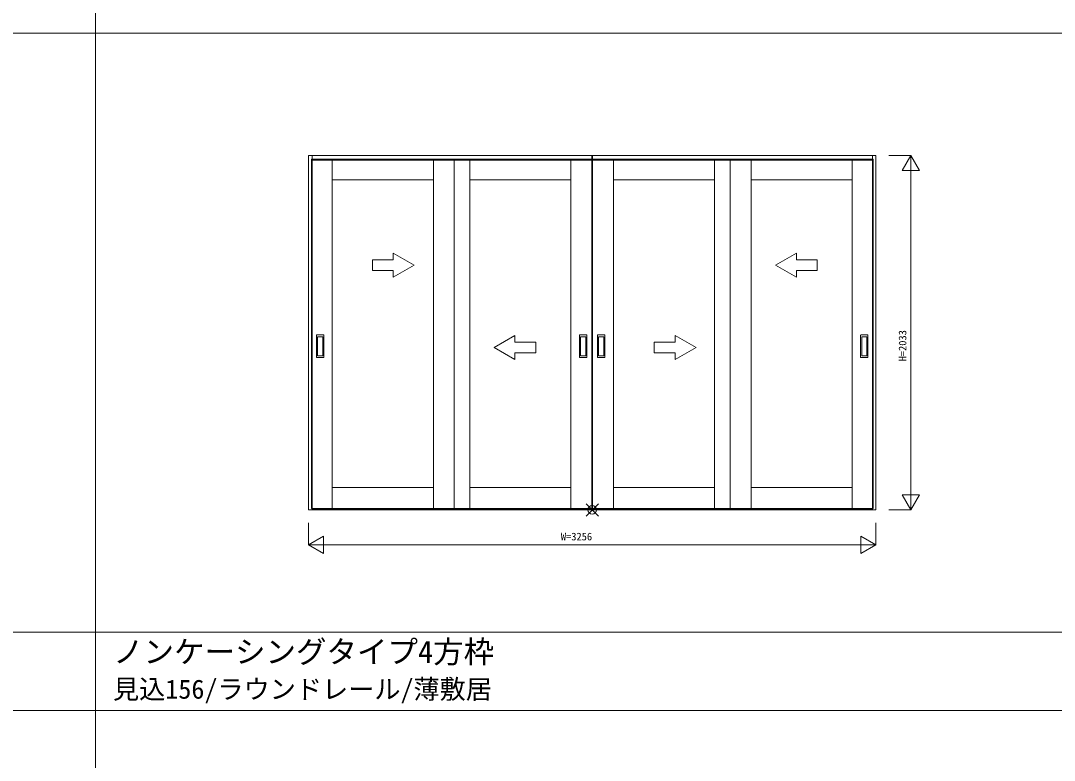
# Model space of a CAD drawing. Units: millimetres, scale not verified. Extents: x -14341 to 14341, y -10000 to 10000.
# Drawn here: x -3370 to 2562, y -4240 to 1 of the extents above; entities that cross this region are included whole.
import ezdxf
from ezdxf.enums import TextEntityAlignment as Align

# ---------------------------------------------------------------- set-up
doc = ezdxf.new("R2010")
doc.units = ezdxf.units.MM
doc.header["$LTSCALE"] = 50
doc.layers.add('0-0_0', color=7, linetype='Continuous')
for name, color, linetype, lineweight in [('0-1_YKK_F1', 7, 'Continuous', 18), ('0-2_YKK_IN', 1, 'Continuous', 18), ('0-3_YKK_A1', 4, 'Continuous', 18), ('0-4_YKK_N1', 2, 'Continuous', 18)]:
    doc.layers.add(name, color=color, linetype=linetype, lineweight=lineweight)
doc.styles.add('ＭＳ ゴシック', font='')
doc.styles.get('ＭＳ ゴシック').set_extended_font_data('MS Gothic')

msp = doc.modelspace()

# ---------------------------------------------------------------- linework, layer by layer
at = {"layer": '0-1_YKK_F1'}
for p, q in [((-2940.51, -10000), (-2940.51, 9500)), ((-14340.51, -70), (14159.49, -70)), ((-14340.51, -3505), (14159.49, -3505)), ((-14340.51, -3955), (14159.49, -3955))]:
    msp.add_line(p, q, dxfattribs=at)
at = {"layer": '0-2_YKK_IN'}
for p, q in [((-125.86, -2839.36), (-55.15, -2768.64)), ((-125.86, -2768.64), (-55.15, -2839.36))]:
    msp.add_line(p, q, dxfattribs=at)
msp.add_circle((-90.51, -2804), 25, dxfattribs=at)
at = {"layer": '0-3_YKK_A1'}
for p, q in [((-1718.51, -2804), (-1718.51, -771)), ((1537.49, -771), (-1718.51, -771)), ((-1698.51, -771), (-1698.51, -801)), ((-92.51, -771), (-92.51, -2796)), ((-88.51, -771), (-88.51, -2796)), ((1517.49, -771), (1517.49, -801)), ((1537.49, -2804), (1537.49, -771)), ((-1698.51, -795), (-92.51, -795)), ((-1698.51, -798), (-92.51, -798)), ((-1698.51, -2800), (-1698.51, -801)), ((-88.51, -795), (1517.49, -795)), ((-88.51, -798), (1517.49, -798)), ((1517.49, -2800), (1517.49, -801)), ((-1112.01, -1400.5), (-1232.01, -1331.22)), ((-1232.01, -1370.5), (-1232.01, -1331.22)), ((960.99, -1400.5), (1080.99, -1331.22)), ((1080.99, -1370.5), (1080.99, -1331.22)), ((-1112.01, -1400.5), (-1232.01, -1469.78)), ((960.99, -1400.5), (1080.99, -1469.78)), ((-1232.01, -1469.78), (-1232.01, -1430.5)), ((1080.99, -1469.78), (1080.99, -1430.5)), ((-1673.01, -1930), (-1673.01, -1802)), ((-1632.01, -1801), (-1672.01, -1801)), ((-1667.01, -1920), (-1667.01, -1812)), ((-1666.01, -1811), (-1638.01, -1811)), ((-1637.01, -1812), (-1637.01, -1920)), ((-1631.01, -1930), (-1631.01, -1802)), ((-654.01, -1873.04), (-534.01, -1803.76)), ((-534.01, -1843.04), (-534.01, -1803.76)), ((-163.51, -1930), (-163.51, -1802)), ((-162.51, -1801), (-122.51, -1801)), ((-157.51, -1812), (-157.51, -1920)), ((-128.51, -1811), (-156.51, -1811)), ((-127.51, -1920), (-127.51, -1812)), ((-121.51, -1930), (-121.51, -1802)), ((-59.51, -1930), (-59.51, -1802)), ((-18.51, -1801), (-58.51, -1801)), ((-53.51, -1920), (-53.51, -1812)), ((-52.51, -1811), (-24.51, -1811)), ((-23.51, -1812), (-23.51, -1920)), ((-17.51, -1930), (-17.51, -1802)), ((505.99, -1873.04), (385.99, -1803.76)), ((385.99, -1843.04), (385.99, -1803.76)), ((1449.99, -1930), (1449.99, -1802)), ((1450.99, -1801), (1490.99, -1801)), ((1455.99, -1812), (1455.99, -1920)), ((1484.99, -1811), (1456.99, -1811)), ((1485.99, -1920), (1485.99, -1812)), ((1491.99, -1930), (1491.99, -1802)), ((-654.01, -1873.04), (-534.01, -1942.32)), ((505.99, -1873.04), (385.99, -1942.32)), ((-1632.01, -1931), (-1672.01, -1931)), ((-1638.01, -1921), (-1666.01, -1921)), ((-534.01, -1942.32), (-534.01, -1903.04)), ((-162.51, -1931), (-122.51, -1931)), ((-156.51, -1921), (-128.51, -1921)), ((-18.51, -1931), (-58.51, -1931)), ((-24.51, -1921), (-52.51, -1921)), ((385.99, -1942.32), (385.99, -1903.04)), ((1450.99, -1931), (1490.99, -1931)), ((1456.99, -1921), (1484.99, -1921)), ((-1582.01, -2676), (-1002.01, -2676)), ((-792.51, -2676), (-212.51, -2676)), ((611.49, -2676), (31.49, -2676)), ((1400.99, -2676), (820.99, -2676)), ((1537.49, -2804), (-1718.51, -2804)), ((-1698.51, -2804), (-1698.51, -2800)), ((1517.49, -2800), (-1698.51, -2800)), ((-1002.01, -2796), (-1582.01, -2796)), ((-792.51, -2796), (-882.01, -2796)), ((-212.51, -2796), (-792.51, -2796)), ((31.49, -2796), (611.49, -2796)), ((611.49, -2796), (700.99, -2796)), ((820.99, -2796), (1400.99, -2796)), ((1517.49, -2804), (1517.49, -2800))]:
    msp.add_line(p, q, dxfattribs=at)
for points in [[(-1582.01, -2796), (-1702.01, -2796), (-1702.01, -792), (-1582.01, -792)], [(-1002.01, -912), (-1582.01, -912), (-1582.01, -792), (-1002.01, -792)], [(-882.01, -2796), (-1002.01, -2796), (-1002.01, -792), (-882.01, -792)], [(-212.51, -912), (-792.51, -912), (-792.51, -792), (-212.51, -792)], [(31.49, -912), (611.49, -912), (611.49, -792), (31.49, -792)], [(700.99, -2796), (820.99, -2796), (820.99, -792), (700.99, -792)], [(820.99, -912), (1400.99, -912), (1400.99, -792), (820.99, -792)], [(1400.99, -2796), (1520.99, -2796), (1520.99, -792), (1400.99, -792)]]:
    msp.add_lwpolyline(points, close=True, dxfattribs=at)
for points in [[(-882.01, -792), (-792.51, -792), (-792.51, -2796)], [(-92.51, -2796), (-212.51, -2796), (-212.51, -792), (-92.51, -792)], [(-88.51, -2796), (31.49, -2796), (31.49, -792), (-88.51, -792)], [(700.99, -792), (611.49, -792), (611.49, -2796)], [(-1232.01, -1370.5), (-1352.01, -1370.5), (-1352.01, -1430.5), (-1232.01, -1430.5)], [(1080.99, -1370.5), (1200.99, -1370.5), (1200.99, -1430.5), (1080.99, -1430.5)], [(-534.01, -1843.04), (-414.01, -1843.04), (-414.01, -1903.04), (-534.01, -1903.04)], [(385.99, -1843.04), (265.99, -1843.04), (265.99, -1903.04), (385.99, -1903.04)]]:
    msp.add_lwpolyline(points, dxfattribs=at)
for centre, start, end in [((-1672.01, -1802), 90, 180), ((-1666.01, -1812), 90, 180), ((-1638.01, -1812), 0, 90), ((-1632.01, -1802), 0, 90), ((-162.51, -1802), 90, 180), ((-156.51, -1812), 90, 180), ((-128.51, -1812), 360, 90), ((-122.51, -1802), 0, 90), ((-58.51, -1802), 90, 180), ((-52.51, -1812), 90, 180), ((-24.51, -1812), 0, 90), ((-18.51, -1802), 0, 90), ((1450.99, -1802), 90, 180), ((1456.99, -1812), 90, 180), ((1484.99, -1812), 360, 90), ((1490.99, -1802), 0, 90), ((-1672.01, -1930), 180, 270), ((-1666.01, -1920), 180, 270), ((-1638.01, -1920), 270, 0), ((-1632.01, -1930), 270, 0), ((-162.51, -1930), 180, 270), ((-156.51, -1920), 180, 270), ((-128.51, -1920), 270, 360), ((-122.51, -1930), 270, 0), ((-58.51, -1930), 180, 270), ((-52.51, -1920), 180, 270), ((-24.51, -1920), 270, 0), ((-18.51, -1930), 270, 0), ((1450.99, -1930), 180, 270), ((1456.99, -1920), 180, 270), ((1484.99, -1920), 270, 360), ((1490.99, -1930), 270, 0)]:
    msp.add_arc(centre, 1, start, end, dxfattribs=at)
at = {"layer": '0-4_YKK_N1'}
for p, q in [((1612.49, -771), (1737.49, -771)), ((1737.49, -771), (1737.49, -2804)), ((1687.49, -857.6), (1787.49, -857.6)), ((1687.49, -2717.4), (1787.49, -2717.4)), ((1612.49, -2804), (1737.49, -2804)), ((1537.49, -2879), (1537.49, -3004)), ((-1718.51, -3004), (-1631.91, -2954)), ((-1631.91, -2954), (-1631.91, -3054)), ((1450.89, -2954), (1537.49, -3004)), ((-1718.51, -3004), (-1631.91, -3054))]:
    msp.add_line(p, q, dxfattribs=at)
for points in [[(1687.49, -857.6), (1737.49, -771), (1787.49, -857.6)], [(1687.49, -2717.4), (1737.49, -2804), (1787.49, -2717.4)], [(-1718.51, -2879), (-1718.51, -3004), (1537.49, -3004)], [(1450.89, -2954), (1450.89, -3054), (1537.49, -3004)]]:
    msp.add_lwpolyline(points, dxfattribs=at)

# ---------------------------------------------------------------- texts
at = {"layer": '0-0_0', "style": 'ＭＳ ゴシック'}
for s, height, p in [('ノンケーシングタイプ4方枠', 128.3, (-2840.51, -3719.88)), ('見込156/ラウンドレール/薄敷居', 110, (-2840.51, -3919.93))]:
    msp.add_text(s, height=height, dxfattribs=at).set_placement(p, align=Align.BOTTOM_LEFT)
at = {"layer": '0-4_YKK_N1', "color": 7, "style": 'ＭＳ ゴシック'}
msp.add_text('H=2033', height=43.99, rotation=90, dxfattribs=at).set_placement((1725.49, -1952.5), align=Align.BOTTOM_LEFT)
msp.add_text('W=3256', height=43.99, dxfattribs=at).set_placement((-270.51, -2992), align=Align.BOTTOM_LEFT)

doc.saveas('drawing.dxf')
